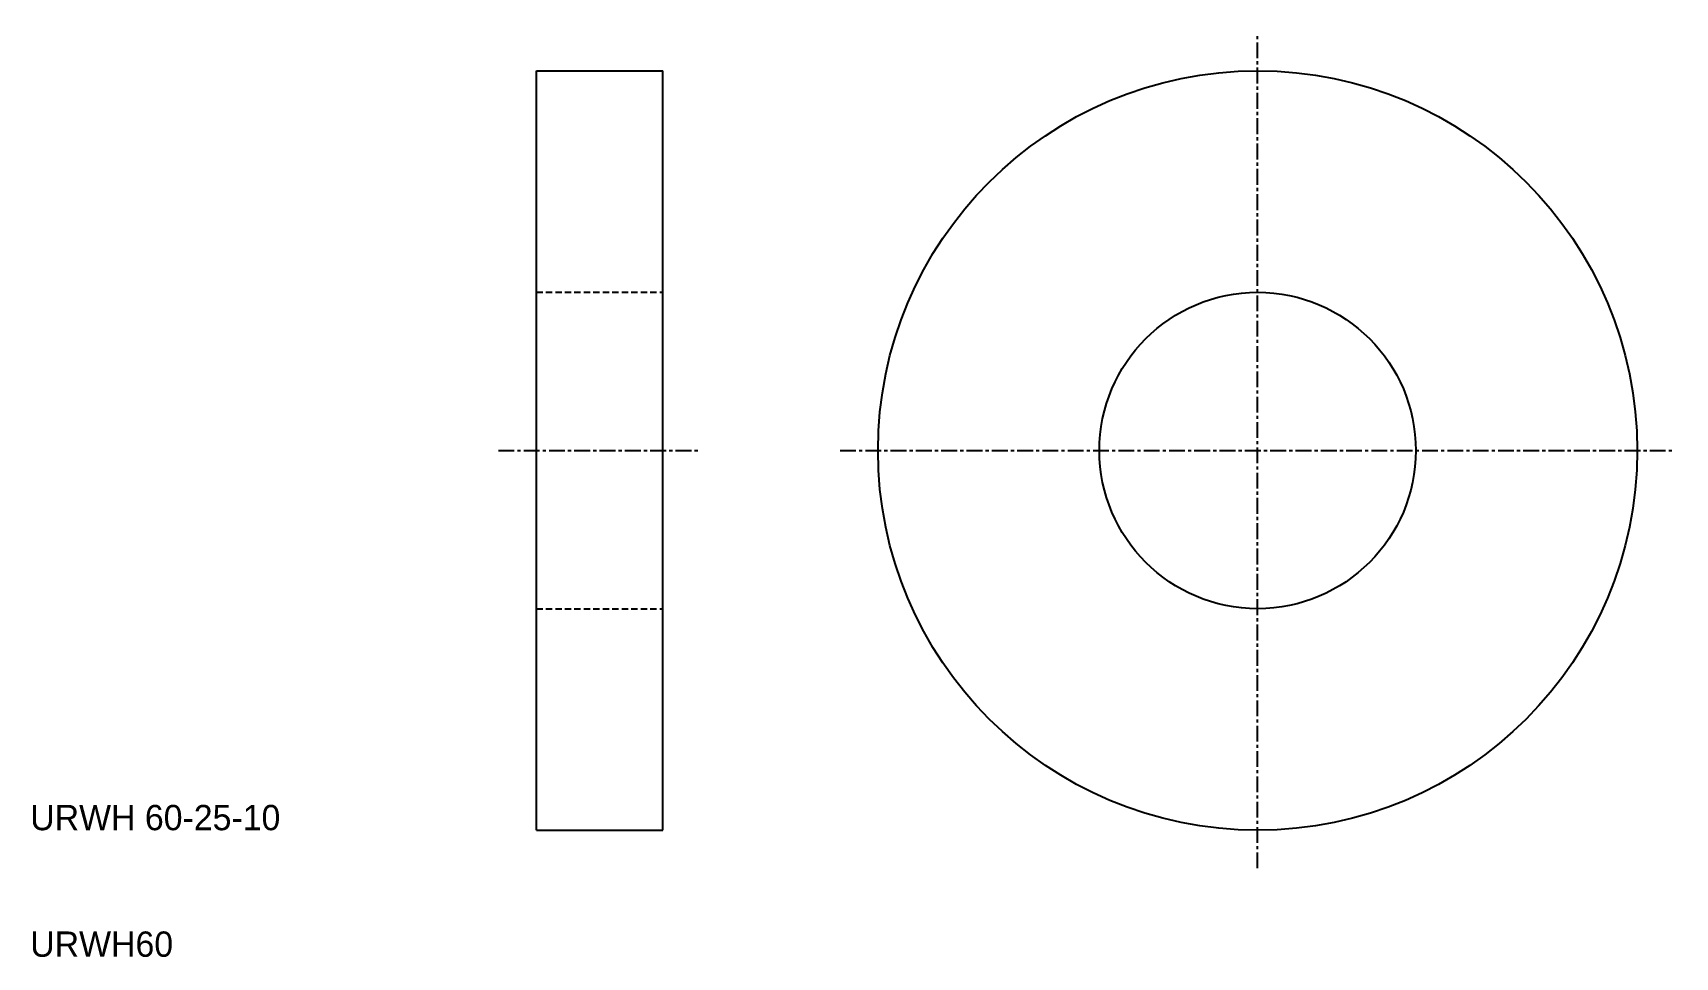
# Model space of a CAD drawing. Extents: x 10 to 140, y 10 to 83.
import ezdxf

# ---------------------------------------------------------------- set-up
doc = ezdxf.new("R2010")
doc.units = 0
doc.linetypes.add('CENTER', pattern=[2, 1.25, -0.25, 0.25, -0.25])
doc.linetypes.add('DASHED', pattern=[0.75, 0.5, -0.25])
doc.layers.get('0').update_dxf_attribs({"linetype": 'CONTINUOUS'})
doc.layers.add('CENTER', color=1, linetype='CENTER')

msp = doc.modelspace()

# ---------------------------------------------------------------- linework, layer by layer
at = {"color": 7, "linetype": 'CONTINUOUS'}
for p, q in [((50, 20), (50, 80)), ((50, 80), (60, 80)), ((60, 20), (60, 80)), ((50, 20), (60, 20))]:
    msp.add_line(p, q, dxfattribs=at)
at = {"color": 3, "linetype": 'DASHED'}
for p, q in [((50, 62.5), (60, 62.5)), ((50, 37.5), (60, 37.5))]:
    msp.add_line(p, q, dxfattribs=at)
at = {"color": 7, "linetype": 'CONTINUOUS'}
for radius in [30, 12.5]:
    msp.add_circle((107, 50), radius, dxfattribs=at)
at = {"layer": 'CENTER', "color": 1, "linetype": 'CENTER'}
for p, q in [((107, 17), (107, 83)), ((47, 50), (63, 50)), ((74, 50), (140, 50))]:
    msp.add_line(p, q, dxfattribs=at)

# ---------------------------------------------------------------- texts
at = {"color": 7, "linetype": 'CONTINUOUS'}
for s, p in [('URWH 60-25-10', (10, 20)), ('URWH60', (10, 10))]:
    msp.add_text(s, height=2, dxfattribs=at).set_placement(p)

doc.saveas('drawing.dxf')
